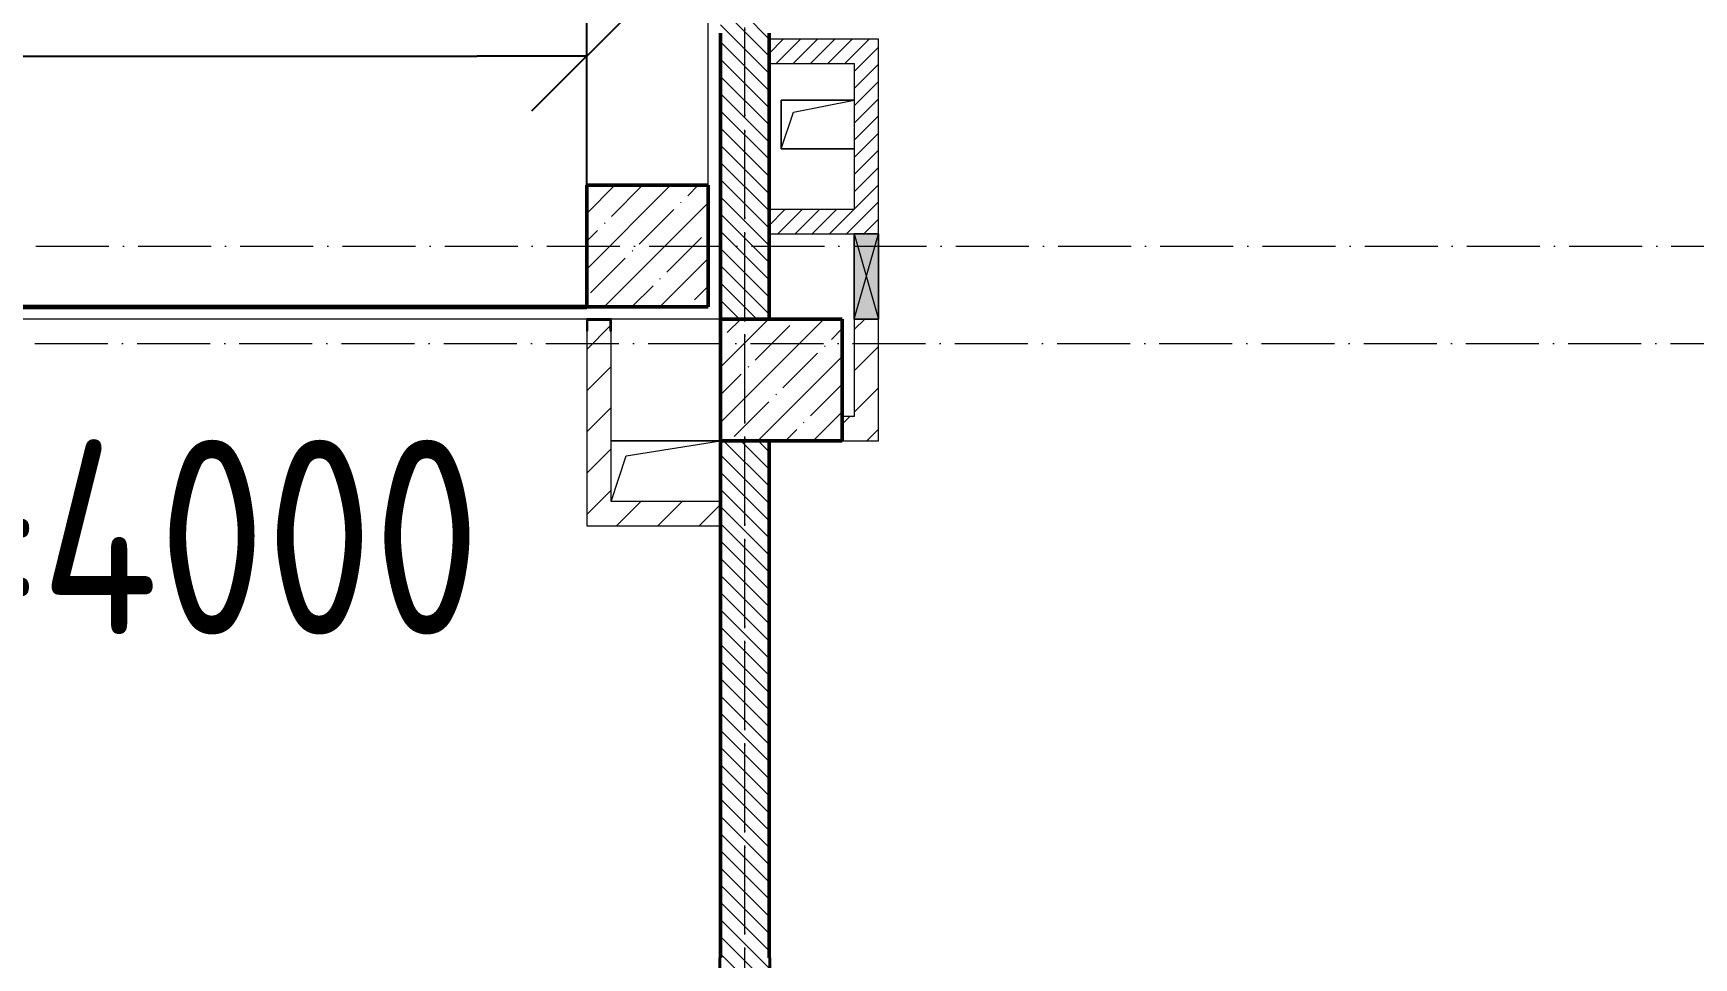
# Model space of a CAD drawing. Header units: millimetres. Extents: x 2294 to 908349, y -83289 to 219220.
# Drawn here: x 97988 to 104813, y 46331 to 50131 of the extents above; entities that cross this region are included whole.
import ezdxf

# ---------------------------------------------------------------- set-up
doc = ezdxf.new("R2010")
doc.units = ezdxf.units.MM
doc.linetypes.add('50_200_ШТРИХ_1Т_ш5_п1_п1_', pattern=[700, 500, -100, 0, -100])
for name, color, linetype, lineweight in [('A-DETL-GENF-OTLN', 7, 'Continuous', 9), ('A-FLOR-____-OTLN', 7, 'Continuous', 9), ('A-GENM-____-MCUT', 7, 'Continuous', 25), ('A-GENM-____-OTLN', 7, 'Continuous', 9), ('A-GENM-____-OTLN-1', 7, 'Continuous', 25), ('A-GLAZ-____-OTLN', 7, 'Continuous', 9), ('A-WALL-____-MCUT', 7, 'Continuous', 13), ('A-WALL-____-MCUT-2', 7, 'Continuous', 50), ('A-WALL-____-PATT-1', 7, 'Continuous', 9), ('A-WALL-FNSH-MCUT-1', 7, 'Continuous', 9), ('S-COLS-____-MCUT', 7, 'Continuous', 50), ('S-COLS-____-OTLN', 7, 'Continuous', 9), ('S-GRID-____-OTLN-1', 7, '50_200_ШТРИХ_1Т_ш5_п1_п1_', 9)]:
    doc.layers.add(name, color=color, linetype=linetype, lineweight=lineweight)
doc.styles.get("Standard").update_dxf_attribs({"font": 'arial.ttf'})
doc.styles.add('СПДС', font='isocpeur.ttf', dxfattribs={"width": 0.9})
doc.dimstyles.new('Размера А3', dxfattribs={"dimtxt": 800, "dimasz": 450, "dimexe": 350, "dimexo": 100, "dimgap": 200, "dimtad": 1, "dimdec": 0, "dimrnd": 10, "dimzin": 0, "dimdsep": 46, "dimtxsty": 'СПДС', "dimblk": 'ARROWHEAD_6', "dimcen": 1, "dimclrd": 5, "dimclre": 5, "dimclrt": 5, "dimazin": 0, "dimtfac": 1, "dimtdec": 0, "dimtmove": 2, "dimatfit": 3, "dimfxl": 1, "dimtolj": 1, "dimtzin": 0, "dimarcsym": 0})
pattern_1 = [(135, (7562.787, 6025.276), (-35.35534, -35.35534), [])]
pattern_2 = [(45, (-93500, -42681.04), (-114.04925, 114.04925), []), (45, (-93385.95, -42681.04), (-114.04925, 114.04925), [201.613, -40.323, 3.353, -36.97])]
pattern_3 = [(45, (-92950, -43231.04), (-114.04925, 114.04925), []), (45, (-92835.95, -43231.04), (-114.04925, 114.04925), [201.613, -40.323, 3.353, -36.97])]
pattern_4 = [(45, (7562.79, 6025.28), (-84.85281, 84.85281), [])]
pattern_5 = [(45, (7562.787, 6025.276), (-35.35534, 35.35534), [])]
pattern_6 = [(135, (7562.787, 6025.276), (-35.35534, -35.35534), [])]
pattern_7 = [(45, (7562.79, 6025.28), (-84.85281, 84.85281), [])]
pattern_8 = [(45, (7562.787, 6025.276), (-35.35534, 35.35534), [])]

# ---------------------------------------------------------------- blocks, each defined once
blk = doc.blocks.new('BSC_Колонна _Прямоугольная - 500х500-V118-АР1_План отверстий 2 этажа в осях 1-64_Ю-ЯЯ')
at = {"layer": 'S-COLS-____-OTLN'}
h = blk.add_hatch(dxfattribs=at)
h.set_pattern_fill('FP_131', color=256, style=0, pattern_type=2)
h.set_pattern_definition(pattern_2)
h.paths.add_polyline_path([(-250, -250), (250, -250), (250, 250), (-250, 250), (-250, 13.8)], flags=0)
at = {"layer": 'S-COLS-____-MCUT'}
for p, q in [((250, 250), (-250, 250)), ((-250, 250), (-250, -250)), ((250, -250), (250, 250)), ((-250, -250), (250, -250))]:
    blk.add_line(p, q, dxfattribs=at)
blk = doc.blocks.new('BSC_Колонна _Прямоугольная - 500х500-V123-АР1_План отверстий 2 этажа в осях 1-64_Ю-ЯЯ')
at = {"layer": 'S-COLS-____-OTLN'}
h = blk.add_hatch(dxfattribs=at)
h.set_pattern_fill('FP_136', color=256, style=0, pattern_type=2)
h.set_pattern_definition(pattern_3)
h.paths.add_polyline_path([(-250, -250), (250, -250), (250, 250), (-250, 250)], flags=0)
at = {"layer": 'S-COLS-____-MCUT'}
for p, q in [((250, 250), (-250, 250)), ((-250, 250), (-250, -250)), ((250, -250), (250, 250)), ((-250, -250), (250, -250))]:
    blk.add_line(p, q, dxfattribs=at)
blk = doc.blocks.new('154_Фахверк_СКБ_Швеллер - Тип_100_3960-28318856-АР1_План отверстий 2 этажа в осях 1-64_Ю-ЯЯ')
at = {"layer": 'A-GENM-____-MCUT'}
for p, q in [((175, 50), (125, 50)), ((125, 50), (125, -50)), ((128, 47), (175, 47)), ((128, -47), (128, 47)), ((175, 47), (175, 50)), ((125, -50), (175, -50)), ((175, -47), (128, -47)), ((175, -50), (175, -47))]:
    blk.add_line(p, q, dxfattribs=at)
blk = doc.blocks.new('AR_Отверстие прямоугольное _в плите_ - AR_Отверстие прямоугольное _в плите_-V160-АР1_План отверстий 2 этажа в осях 1-64_Ю-ЯЯ')
at = {"layer": 'A-GENM-____-OTLN'}
for p, q in [((150, 100), (-150, 100)), ((-150, 100), (-150, -100)), ((-100, 50), (150, 100)), ((-150, -100), (-100, 50)), ((-150, -100), (150, -100))]:
    blk.add_line(p, q, dxfattribs=at)
blk = doc.blocks.new('AR_Отверстие прямоугольное _в плите_ - AR_Отверстие прямоугольное _в плите_-30552830-АР1_План отверстий 2 этажа в осях 1-64_Ю-ЯЯ')
at = {"layer": 'A-GENM-____-OTLN'}
for p, q in [((225, 125), (-225, 125)), ((-162.5, 62.5), (225, 125)), ((-225, -125), (-162.5, 62.5))]:
    blk.add_line(p, q, dxfattribs=at)
blk = doc.blocks.new('AR_Отверстие прямоугольное _в стене_ - AR_Отверстие прямоугольное _в стене__ОВ-36848105-АР1_План отверстий 2 этажа в осях 1-64_Ю-ЯЯ')
at = {"layer": 'A-GLAZ-____-OTLN'}
blk.add_hatch(color=256, dxfattribs=at).paths.add_polyline_path([(-175, -50), (175, -50), (175, 50), (-175, 50)], flags=0)
at = {"layer": 'A-DETL-GENF-OTLN'}
for p, q in [((-175, -50), (-175, 50)), ((-175, 50), (175, 50)), ((175, 50), (-175, -50)), ((-175, 50), (175, -50)), ((175, 50), (-175, 50)), ((-175, 50), (-175, -50)), ((175, 50), (175, -50)), ((175, -50), (175, 50)), ((175, -50), (-175, -50)), ((-175, -50), (175, -50))]:
    blk.add_line(p, q, dxfattribs=at)
blk = doc.blocks.new('BSC_Колонна _Прямоугольная - 500х500-V122-АР1_План отверстий 2 этажа в осях 1-64_А-ГГ')
at = {"layer": 'S-COLS-____-OTLN'}
h = blk.add_hatch(dxfattribs=at)
h.set_pattern_fill('FP_152', color=256, style=0, pattern_type=2)
h.set_pattern_definition(pattern_2)
h.paths.add_polyline_path([(-250, -250), (250, -250), (250, 250), (-250, 250)], flags=0)
at = {"layer": 'S-COLS-____-MCUT'}
for p, q in [((250, 250), (-250, 250)), ((-250, 250), (-250, -250)), ((250, -250), (250, 250)), ((-250, -250), (250, -250))]:
    blk.add_line(p, q, dxfattribs=at)
blk = doc.blocks.new('BSC_Колонна _Прямоугольная - 500х500-V127-АР1_План отверстий 2 этажа в осях 1-64_А-ГГ')
at = {"layer": 'S-COLS-____-OTLN'}
h = blk.add_hatch(dxfattribs=at)
h.set_pattern_fill('FP_157', color=256, style=0, pattern_type=2)
h.set_pattern_definition(pattern_3)
h.paths.add_polyline_path([(-250, -250), (250, -250), (250, 250), (-250, 250)], flags=0)
at = {"layer": 'S-COLS-____-MCUT'}
for p, q in [((250, 250), (-250, 250)), ((-250, 250), (-250, -250)), ((250, -250), (250, 250)), ((-250, -250), (250, -250))]:
    blk.add_line(p, q, dxfattribs=at)
blk = doc.blocks.new('154_Стойка_СКБ_Уголок - СМ-2480_200-28346303-АР1_План отверстий 2 этажа в осях 1-64_А-ГГ')
at = {"layer": 'A-GENM-____-MCUT'}
for p, q in [((125, 156), (125, 81)), ((200, 156), (125, 156)), ((131, 81), (131, 150)), ((131, 150), (200, 150)), ((200, 150), (200, 156)), ((125, 81), (131, 81)), ((131, 19), (125, 19)), ((125, 19), (125, -56)), ((131, -50), (131, 19)), ((125, -56), (200, -56)), ((200, -50), (131, -50)), ((200, -56), (200, -50))]:
    blk.add_line(p, q, dxfattribs=at)
blk = doc.blocks.new('154_Фахверк_СКБ_Швеллер - Тип_100_3960-28318856-АР1_План отверстий 2 этажа в осях 1-64_А-ГГ')
at = {"layer": 'A-GENM-____-MCUT'}
for p, q in [((175, 50), (125, 50)), ((125, 50), (125, -50)), ((128, 47), (175, 47)), ((128, -47), (128, 47)), ((175, 47), (175, 50)), ((125, -50), (175, -50)), ((175, -47), (128, -47)), ((175, -50), (175, -47))]:
    blk.add_line(p, q, dxfattribs=at)
blk = doc.blocks.new('AR_Отверстие прямоугольное _в плите_ - AR_Отверстие прямоугольное _в плите_-30423629-АР1_План отверстий 2 этажа в осях 1-64_А-ГГ')
at = {"layer": 'A-GENM-____-OTLN'}
for p, q in [((150, 100), (-150, 100)), ((-150, 100), (-150, -100)), ((-100, 50), (150, 100)), ((-150, -100), (-100, 50)), ((-150, -100), (150, -100))]:
    blk.add_line(p, q, dxfattribs=at)
blk = doc.blocks.new('AR_Отверстие прямоугольное _в плите_ - AR_Отверстие прямоугольное _в плите_-30552830-АР1_План отверстий 2 этажа в осях 1-64_А-ГГ')
at = {"layer": 'A-GENM-____-OTLN'}
for p, q in [((225, 125), (-225, 125)), ((-162.5, 62.5), (225, 125)), ((-225, -125), (-162.5, 62.5))]:
    blk.add_line(p, q, dxfattribs=at)
blk = doc.blocks.new('AR_Отверстие прямоугольное _в стене_ - AR_Отверстие прямоугольное _в стене__ОВ-36848105-АР1_План отверстий 2 этажа в осях 1-64_А-ГГ')
at = {"layer": 'A-GLAZ-____-OTLN'}
blk.add_hatch(color=256, dxfattribs=at).paths.add_polyline_path([(-175, -50), (175, -50), (175, 50), (-175, 50)], flags=0)
at = {"layer": 'A-DETL-GENF-OTLN'}
for p, q in [((-175, -50), (-175, 50)), ((-175, 50), (175, 50)), ((175, 50), (-175, -50)), ((-175, 50), (175, -50)), ((175, 50), (-175, 50)), ((-175, 50), (-175, -50)), ((175, 50), (175, -50)), ((175, -50), (175, 50)), ((175, -50), (-175, -50)), ((-175, -50), (175, -50))]:
    blk.add_line(p, q, dxfattribs=at)
blk = doc.blocks.new('2floor')
at = {"layer": 'A-WALL-____-PATT-1'}
h = blk.add_hatch(dxfattribs=at)
h.set_pattern_fill('FP_6', color=256, style=0, pattern_type=2)
h.set_pattern_definition(pattern_1)
h.paths.add_polyline_path([(100852.8, 48956.3), (101012.8, 48956.3), (101011.8, 50200.3), (100943.8, 50200.3), (100943.8, 50206.3), (100881.8, 50206.3), (100881.8, 50200.3), (100812.8, 50200.3), (100812.8, 48956.3)], flags=0)
h.paths.add_polyline_path([(100943.8, 51906.3), (100943.8, 51912.3), (101012.8, 51912.3), (101012.8, 52306.3), (100812.8, 52306.3), (100812.8, 51912.3), (100881.8, 51912.3), (100881.8, 51906.3)], flags=0)
h = blk.add_hatch(dxfattribs=at)
h.set_pattern_fill('FP_6', color=256, style=0, pattern_type=2)
h.set_pattern_definition(pattern_6)
h.paths.add_polyline_path([(100812.8, 48956.3), (101012.8, 48956.3), (101011.8, 50200.3), (100943.8, 50200.3), (100943.8, 50206.3), (100881.8, 50206.3), (100881.8, 50200.3), (100812.8, 50200.3), (100812.8, 49760.9)], flags=0)
h.paths.add_polyline_path([(100943.8, 51906.3), (100943.8, 51912.3), (101012.8, 51912.3), (101012.8, 52306.3), (100812.8, 52306.3), (100812.8, 51912.3), (100881.8, 51912.3), (100881.8, 51906.3)], flags=0)
h = blk.add_hatch(dxfattribs=at)
h.set_pattern_fill('FP_5', color=256, style=0, pattern_type=2)
h.set_pattern_definition(pattern_5)
h.paths.add_polyline_path([(101462.8, 50006.3), (101462.8, 50106.3), (101012.8, 50106.3), (101012.8, 50006.3), (101362.8, 50006.3)], flags=0)
h = blk.add_hatch(dxfattribs=at)
h.set_pattern_fill('FP_5', color=256, style=0, pattern_type=2)
h.set_pattern_definition(pattern_8)
h.paths.add_polyline_path([(101462.8, 50006.3), (101462.8, 50106.3), (101012.8, 50106.3), (101012.8, 50006.3), (101362.8, 50006.3)], flags=0)
h = blk.add_hatch(dxfattribs=at)
h.set_pattern_fill('FP_5', color=256, style=0, pattern_type=2)
h.set_pattern_definition(pattern_5)
h.paths.add_polyline_path([(101462.8, 49406.3), (101462.8, 50006.3), (101362.8, 50006.3), (101362.8, 49406.3)], flags=0)
h = blk.add_hatch(dxfattribs=at)
h.set_pattern_fill('FP_5', color=256, style=0, pattern_type=2)
h.set_pattern_definition(pattern_8)
h.paths.add_polyline_path([(101462.8, 49406.3), (101462.8, 50006.3), (101362.8, 50006.3), (101362.8, 49406.3)], flags=0)
h = blk.add_hatch(dxfattribs=at)
h.set_pattern_fill('FP_5', color=256, style=0, pattern_type=2)
h.set_pattern_definition(pattern_5)
h.paths.add_polyline_path([(101462.8, 49306.3), (101462.8, 49406.3), (101012.8, 49406.3), (101012.8, 49306.3), (101362.8, 49306.3)], flags=0)
h = blk.add_hatch(dxfattribs=at)
h.set_pattern_fill('FP_5', color=256, style=0, pattern_type=2)
h.set_pattern_definition(pattern_8)
h.paths.add_polyline_path([(101462.8, 49306.3), (101462.8, 49406.3), (101012.8, 49406.3), (101012.8, 49306.3), (101362.8, 49306.3)], flags=0)
h = blk.add_hatch(dxfattribs=at)
h.set_pattern_fill('FP_4', color=256, style=0, pattern_type=2)
h.set_pattern_definition(pattern_4)
h.paths.add_polyline_path([(100362.8, 48106.3), (100362.8, 48906.3), (100359.8, 48906.3), (100359.8, 48953.3), (100265.8, 48953.3), (100265.8, 48906.3), (100262.8, 48906.3), (100262.8, 48106.3)], flags=0)
h = blk.add_hatch(dxfattribs=at)
h.set_pattern_fill('FP_4', color=256, style=0, pattern_type=2)
h.set_pattern_definition(pattern_7)
h.paths.add_polyline_path([(100362.8, 48106.3), (100362.8, 48906.3), (100359.8, 48906.3), (100359.8, 48953.3), (100265.8, 48953.3), (100265.8, 48906.3), (100262.8, 48906.3), (100262.8, 48106.3)], flags=0)
h = blk.add_hatch(dxfattribs=at)
h.set_pattern_fill('FP_4', color=256, style=0, pattern_type=2)
h.set_pattern_definition(pattern_4)
h.paths.add_polyline_path([(101462.8, 48556.3), (101462.8, 48956.3), (101362.8, 48956.3), (101362.8, 48556.3)], flags=0)
h = blk.add_hatch(dxfattribs=at)
h.set_pattern_fill('FP_4', color=256, style=0, pattern_type=2)
h.set_pattern_definition(pattern_7)
h.paths.add_polyline_path([(101462.8, 48556.3), (101462.8, 48956.3), (101362.8, 48956.3), (101362.8, 48556.3)], flags=0)
h = blk.add_hatch(dxfattribs=at)
h.set_pattern_fill('FP_4', color=256, style=0, pattern_type=2)
h.set_pattern_definition(pattern_4)
h.paths.add_polyline_path([(101462.8, 48456.3), (101462.8, 48556.3), (101312.8, 48556.3), (101312.8, 48456.3)], flags=0)
h = blk.add_hatch(dxfattribs=at)
h.set_pattern_fill('FP_4', color=256, style=0, pattern_type=2)
h.set_pattern_definition(pattern_7)
h.paths.add_polyline_path([(101462.8, 48456.3), (101462.8, 48556.3), (101312.8, 48556.3), (101312.8, 48456.3)], flags=0)
h = blk.add_hatch(dxfattribs=at)
h.set_pattern_fill('FP_6', color=256, style=0, pattern_type=2)
h.set_pattern_definition(pattern_1)
h.paths.add_polyline_path([(100812.8, 47506.3), (101012.8, 47506.3), (101012.8, 48456.3), (100812.8, 48456.3)], flags=0)
h = blk.add_hatch(dxfattribs=at)
h.set_pattern_fill('FP_6', color=256, style=0, pattern_type=2)
h.set_pattern_definition(pattern_6)
h.paths.add_polyline_path([(100812.8, 43606.3), (101012.8, 43606.3), (101012.8, 44081.3), (100812.8, 44081.3)], flags=0)
h.paths.add_polyline_path([(101012.8, 44481.3), (101012.8, 45350.3), (100943.8, 45350.3), (100943.8, 45356.3), (100881.8, 45356.3), (100881.8, 45350.3), (100812.8, 45350.3), (100812.8, 44481.3), (100925.7, 44481.3)], flags=0)
h.paths.add_polyline_path([(100881.8, 46256.3), (100943.8, 46256.3), (100943.8, 46262.3), (101012.8, 46262.3), (101012.8, 48456.3), (100812.8, 48456.3), (100812.8, 46262.3), (100881.8, 46262.3)], flags=0)
h = blk.add_hatch(dxfattribs=at)
h.set_pattern_fill('FP_4', color=256, style=0, pattern_type=2)
h.set_pattern_definition(pattern_4)
h.paths.add_polyline_path([(100812.8, 48106.3), (100812.8, 48206.3), (100362.8, 48206.3), (100362.8, 48106.3)], flags=0)
h = blk.add_hatch(dxfattribs=at)
h.set_pattern_fill('FP_4', color=256, style=0, pattern_type=2)
h.set_pattern_definition(pattern_7)
h.paths.add_polyline_path([(100812.8, 48106.3), (100812.8, 48206.3), (100362.8, 48206.3), (100362.8, 48106.3)], flags=0)
at = {"layer": 'A-FLOR-____-OTLN'}
for p, q in [((100762.8, 49506.3), (100762.8, 52856.3)), ((100762.8, 49506.3), (100762.8, 52856.3)), ((101062.8, 49856.3), (101362.8, 49856.3)), ((101062.8, 49656.3), (101062.8, 49856.3)), ((101062.8, 49856.3), (101362.8, 49856.3)), ((101062.8, 49656.3), (101062.8, 49856.3)), ((101362.8, 49656.3), (101062.8, 49656.3)), ((101362.8, 49656.3), (101062.8, 49656.3)), ((96812.8, 49006.3), (100262.8, 49006.3)), ((96812.8, 49006.3), (100262.8, 49006.3)), ((100262.8, 48956.3), (96812.8, 48956.3)), ((100262.8, 48956.3), (96812.8, 48956.3)), ((100812.8, 48956.3), (100362.8, 48956.3)), ((100812.8, 48956.3), (100362.8, 48956.3)), ((100362.8, 48456.3), (100812.8, 48456.3)), ((100362.8, 48456.3), (100812.8, 48456.3))]:
    blk.add_line(p, q, dxfattribs=at)
at = {"layer": 'A-WALL-____-MCUT'}
for p, q in [((100812.8, 50131.3), (100812.8, 48956.3)), ((101012.8, 48956.3), (101012.8, 50131.3)), ((100812.8, 48456.3), (100812.8, 47506.3)), ((101012.8, 47506.3), (101012.8, 48456.3))]:
    blk.add_line(p, q, dxfattribs=at)
at = {"layer": 'A-WALL-____-MCUT-2'}
for p, q in [((100812.8, 50131.3), (100812.8, 48956.3)), ((101012.8, 48956.3), (101012.8, 50131.3)), ((100812.8, 48456.3), (100812.8, 46331.3)), ((101012.8, 46331.3), (101012.8, 48456.3))]:
    blk.add_line(p, q, dxfattribs=at)
at = {"layer": 'A-WALL-FNSH-MCUT-1'}
for p, q in [((101462.8, 50106.3), (101012.8, 50106.3)), ((101462.8, 50106.3), (101012.8, 50106.3)), ((101462.8, 49306.3), (101462.8, 50106.3)), ((101462.8, 49306.3), (101462.8, 50106.3)), ((101012.8, 50006.3), (101362.8, 50006.3)), ((101012.8, 50006.3), (101362.8, 50006.3)), ((101362.8, 50006.3), (101362.8, 49406.3)), ((101362.8, 50006.3), (101362.8, 49406.3)), ((101362.8, 49406.3), (101012.8, 49406.3)), ((101362.8, 49406.3), (101012.8, 49406.3)), ((101012.8, 49306.3), (101362.8, 49306.3)), ((101012.8, 49306.3), (101362.8, 49306.3)), ((101362.8, 48956.3), (101362.8, 48556.3)), ((101362.8, 48956.3), (101362.8, 48556.3)), ((101462.8, 48456.3), (101462.8, 48956.3)), ((101462.8, 48456.3), (101462.8, 48956.3)), ((100262.8, 48906.3), (100262.8, 48106.3)), ((100262.8, 48906.3), (100262.8, 48106.3)), ((100362.8, 48206.3), (100362.8, 48906.3)), ((100362.8, 48206.3), (100362.8, 48906.3)), ((101362.8, 48556.3), (101312.8, 48556.3)), ((101362.8, 48556.3), (101312.8, 48556.3)), ((101312.8, 48456.3), (101462.8, 48456.3)), ((101312.8, 48456.3), (101462.8, 48456.3)), ((100812.8, 48206.3), (100362.8, 48206.3)), ((100812.8, 48206.3), (100362.8, 48206.3)), ((100262.8, 48106.3), (100812.8, 48106.3)), ((100262.8, 48106.3), (100812.8, 48106.3))]:
    blk.add_line(p, q, dxfattribs=at)
at = {"layer": 'A-GENM-____-OTLN'}
for name, p in [('AR_Отверстие прямоугольное _в плите_ - AR_Отверстие прямоугольное _в плите_-V160-АР1_План отверстий 2 этажа в осях 1-64_Ю-ЯЯ', (101212.8, 49756.3)), ('AR_Отверстие прямоугольное _в плите_ - AR_Отверстие прямоугольное _в плите_-30423629-АР1_План отверстий 2 этажа в осях 1-64_А-ГГ', (101212.8, 49756.3)), ('AR_Отверстие прямоугольное _в плите_ - AR_Отверстие прямоугольное _в плите_-30552830-АР1_План отверстий 2 этажа в осях 1-64_Ю-ЯЯ', (100587.8, 48331.3)), ('AR_Отверстие прямоугольное _в плите_ - AR_Отверстие прямоугольное _в плите_-30552830-АР1_План отверстий 2 этажа в осях 1-64_А-ГГ', (100587.8, 48331.3))]:
    blk.add_blockref(name, p, dxfattribs=at)
at = {"layer": 'A-GENM-____-OTLN-1'}
for name, p, rotation in [('154_Фахверк_СКБ_Швеллер - Тип_100_3960-28318856-АР1_План отверстий 2 этажа в осях 1-64_Ю-ЯЯ', (100312.8, 49081.3), 270), ('154_Фахверк_СКБ_Швеллер - Тип_100_3960-28318856-АР1_План отверстий 2 этажа в осях 1-64_А-ГГ', (100312.8, 49081.3), 270), ('154_Стойка_СКБ_Уголок - СМ-2480_200-28346303-АР1_План отверстий 2 этажа в осях 1-64_А-ГГ', (100962.8, 46131.3), 89.9999999999999)]:
    blk.add_blockref(name, p, dxfattribs=dict(at, rotation=rotation))
at = {"layer": 'A-GLAZ-____-OTLN', "rotation": 89.99999999999659}
for name in ['AR_Отверстие прямоугольное _в стене_ - AR_Отверстие прямоугольное _в стене__ОВ-36848105-АР1_План отверстий 2 этажа в осях 1-64_Ю-ЯЯ', 'AR_Отверстие прямоугольное _в стене_ - AR_Отверстие прямоугольное _в стене__ОВ-36848105-АР1_План отверстий 2 этажа в осях 1-64_А-ГГ']:
    blk.add_blockref(name, (101412.8, 49131.3), dxfattribs=at)
at = {"layer": 'S-COLS-____-OTLN'}
for name, p in [('BSC_Колонна _Прямоугольная - 500х500-V123-АР1_План отверстий 2 этажа в осях 1-64_Ю-ЯЯ', (100512.8, 49256.3)), ('BSC_Колонна _Прямоугольная - 500х500-V127-АР1_План отверстий 2 этажа в осях 1-64_А-ГГ', (100512.8, 49256.3)), ('BSC_Колонна _Прямоугольная - 500х500-V118-АР1_План отверстий 2 этажа в осях 1-64_Ю-ЯЯ', (101062.8, 48706.3)), ('BSC_Колонна _Прямоугольная - 500х500-V122-АР1_План отверстий 2 этажа в осях 1-64_А-ГГ', (101062.8, 48706.3))]:
    blk.add_blockref(name, p, dxfattribs=at)
blk = doc.blocks.new('ARROWHEAD_6')
at = {"color": 0, "linetype": 'Continuous'}
for p, q in [((-0.5, -0.5), (0.5, 0.5)), ((0, 0), (-1, 0))]:
    blk.add_line(p, q, dxfattribs=at)
blk = doc.blocks.new('*D2430')
at = {"color": 5, "lineweight": -2, "transparency": 16777216}
for p, q in [((96812.8, 49106.3), (96812.8, 50387)), ((100262.8, 49106.3), (100262.8, 50387)), ((97262.8, 50037), (99812.8, 50037))]:
    blk.add_line(p, q, dxfattribs=at)
at = {"layer": 'Defpoints', "color": 0, "transparency": 16777216}
for p in [(100262.8, 50037), (96812.8, 49006.3), (100262.8, 49006.3)]:
    blk.add_point(p, dxfattribs=at)
at = {"color": 5, "lineweight": -2, "transparency": 16777216, "xscale": 450, "yscale": 450, "zscale": 450, "rotation": 180}
blk.add_blockref('ARROWHEAD_6', (96812.8, 50037), dxfattribs=at)
at = {"color": 5, "lineweight": -2, "transparency": 16777216, "xscale": 450, "yscale": 450, "zscale": 450}
blk.add_blockref('ARROWHEAD_6', (100262.8, 50037), dxfattribs=at)
at = {"color": 5, "transparency": 16777216, "insert": (98537.8, 50637), "char_height": 800, "attachment_point": 5, "style": 'СПДС'}
blk.add_mtext('\\A1;3450', dxfattribs=at)
blk = doc.blocks.new('3osi')
at = {"layer": 'S-GRID-____-OTLN-1', "color": 251, "ltscale": 0.6, "true_color": 0x636466}
for p, q in [((258933.5, 46006.3), (258933.5, 96918.1)), ((258933.5, 1542.7), (258933.5, 55906.2)), ((240055.8, 49256.3), (269518.1, 49256.3)), ((240055.8, 49256.3), (269518.1, 49256.3)), ((232910.3, 48856.3), (269657.9, 48856.3))]:
    blk.add_line(p, q, dxfattribs=at)

msp = doc.modelspace()

# ---------------------------------------------------------------- linework, layer by layer
at = {"color": 1, "lineweight": 60}
msp.add_lwpolyline([(96812.8, 49006.3), (100262.8, 49006.3)], dxfattribs=at)

# ---------------------------------------------------------------- block references
for name, p in [('3osi', (-158020.7, 0)), ('2floor', (0, 0))]:
    msp.add_blockref(name, p)

# ---------------------------------------------------------------- texts
at = {"color": 5, "insert": (97104.7, 48460.3), "char_height": 800, "attachment_point": 1}
msp.add_mtext_dynamic_manual_height_columns('{\\fГОСТ тип А|b0|i0|c0|p34;h=4000}', width=4795.892, gutter_width=1772.3, heights=[982.9], dxfattribs=at)

# ---------------------------------------------------------------- dimensions: what is measured, and where the dimension line sits
at = {"color": 5}
dim = msp.add_linear_dim(base=(100262.8, 50037), p1=(96812.8, 49006.3), p2=(100262.8, 49006.3), dimstyle='Размера А3', dxfattribs=at)
dim.commit()
dim.dimension.update_dxf_attribs({"geometry": '*D2430', "text_midpoint": (98537.8, 50637)})

doc.saveas('drawing.dxf')
